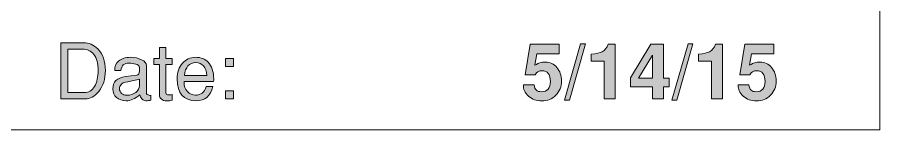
# Model space of a CAD drawing. Header units: inches. Extents: x 2 to 12.3, y -3 to -0.4.
# Drawn here: x 4.152 to 6.014, y -3.013 to -2.77 of the extents above; entities that cross this region are included whole.
import ezdxf

# ---------------------------------------------------------------- set-up
doc = ezdxf.new("R2010")
doc.units = ezdxf.units.IN
doc.header["$MEASUREMENT"] = 0
doc.layers.add('Layer 1', color=7, linetype='Continuous')

# ---------------------------------------------------------------- blocks, each defined once
blk = doc.blocks.new('block 29')
at = {"layer": 'Layer 1', "true_color": 0xed1f24}
h = blk.add_hatch(color=240, dxfattribs=at)
h.dxf.hatch_style = 2
edge = h.paths.add_edge_path()
edge.add_spline(control_points=[(4.3422, -2.8847), (4.3422, -2.9032), (4.3373, -2.9184), (4.3277, -2.9305), (4.319, -2.9412), (4.3094, -2.9465), (4.2988, -2.9465), (4.2988, -2.9465), (4.2458, -2.9465), (4.2458, -2.9465), (4.2458, -2.9465), (4.2458, -2.825), (4.2458, -2.825), (4.2458, -2.825), (4.2952, -2.825), (4.2952, -2.825), (4.3066, -2.825), (4.3168, -2.8295), (4.3257, -2.8384), (4.3367, -2.8494), (4.3422, -2.8648), (4.3422, -2.8847)], knot_values=[0, 0, 0, 0, 1, 1, 1, 2, 2, 2, 3, 3, 3, 4, 4, 4, 5, 5, 5, 6, 6, 6, 7, 7, 7, 7], degree=3, periodic=1)
edge = h.paths.add_edge_path()
edge.add_spline(control_points=[(4.3265, -2.8847), (4.3265, -2.8699), (4.3234, -2.8585), (4.3172, -2.8504), (4.3112, -2.8427), (4.303, -2.8389), (4.2927, -2.8389), (4.2927, -2.8389), (4.2615, -2.8389), (4.2615, -2.8389), (4.2615, -2.8389), (4.2615, -2.9327), (4.2615, -2.9327), (4.2615, -2.9327), (4.2968, -2.9327), (4.2968, -2.9327), (4.3062, -2.9327), (4.3135, -2.9282), (4.3188, -2.9192), (4.324, -2.9105), (4.3265, -2.899), (4.3265, -2.8847)], knot_values=[0, 0, 0, 0, 1, 1, 1, 2, 2, 2, 3, 3, 3, 4, 4, 4, 5, 5, 5, 6, 6, 6, 7, 7, 7, 7], degree=3, periodic=1)
h = blk.add_hatch(color=240, dxfattribs=at)
h.dxf.hatch_style = 2
edge = h.paths.add_edge_path()
edge.add_spline(control_points=[(4.4865, -2.9494), (4.4824, -2.9501), (4.4784, -2.9505), (4.4745, -2.9505), (4.4696, -2.9505), (4.4657, -2.9492), (4.4627, -2.9464), (4.46, -2.9439), (4.4587, -2.9411), (4.4587, -2.9379), (4.4587, -2.9379), (4.4587, -2.8719), (4.4587, -2.8719), (4.4587, -2.8719), (4.4465, -2.8719), (4.4465, -2.8719), (4.4465, -2.8719), (4.4465, -2.859), (4.4465, -2.859), (4.4465, -2.859), (4.4587, -2.859), (4.4587, -2.859), (4.4587, -2.859), (4.4587, -2.8354), (4.4587, -2.8354), (4.4587, -2.8354), (4.4727, -2.8354), (4.4727, -2.8354), (4.4727, -2.8354), (4.4727, -2.859), (4.4727, -2.859), (4.4727, -2.859), (4.4865, -2.859), (4.4865, -2.859), (4.4865, -2.859), (4.4865, -2.8719), (4.4865, -2.8719), (4.4865, -2.8719), (4.4727, -2.8719), (4.4727, -2.8719), (4.4727, -2.8719), (4.4727, -2.9335), (4.4727, -2.9335), (4.4727, -2.9363), (4.4747, -2.9377), (4.4788, -2.9377), (4.4805, -2.9377), (4.4831, -2.9374), (4.4865, -2.9369), (4.4865, -2.9369), (4.4865, -2.9494), (4.4865, -2.9494)], knot_values=[0, 0, 0, 0, 1, 1, 1, 2, 2, 2, 3, 3, 3, 4, 4, 4, 5, 5, 5, 6, 6, 6, 7, 7, 7, 8, 8, 8, 9, 9, 9, 10, 10, 10, 11, 11, 11, 12, 12, 12, 13, 13, 13, 14, 14, 14, 15, 15, 15, 16, 16, 16, 17, 17, 17, 17], degree=3, periodic=1)
h = blk.add_hatch(color=240, dxfattribs=at)
h.dxf.hatch_style = 2
edge = h.paths.add_edge_path()
edge.add_spline(control_points=[(4.4405, -2.9489), (4.4371, -2.9499), (4.4335, -2.9504), (4.4297, -2.9504), (4.4267, -2.9504), (4.4238, -2.949), (4.4211, -2.9463), (4.4184, -2.9436), (4.4168, -2.9407), (4.4165, -2.9377), (4.4064, -2.9462), (4.3966, -2.9504), (4.3872, -2.9504), (4.3784, -2.9504), (4.3714, -2.9481), (4.3662, -2.9435), (4.361, -2.939), (4.3583, -2.9327), (4.3583, -2.9247), (4.3583, -2.9095), (4.3674, -2.9007), (4.3854, -2.8983), (4.3854, -2.8983), (4.41, -2.8949), (4.41, -2.8949), (4.4139, -2.8944), (4.4158, -2.8912), (4.4158, -2.8854), (4.4158, -2.8805), (4.4157, -2.8777), (4.4154, -2.8769), (4.4143, -2.8746), (4.4118, -2.8727), (4.4076, -2.8712), (4.4035, -2.8698), (4.3987, -2.869), (4.3934, -2.869), (4.3879, -2.869), (4.3837, -2.8703), (4.3809, -2.8728), (4.378, -2.8753), (4.3762, -2.8794), (4.3753, -2.8852), (4.3753, -2.8852), (4.3627, -2.8852), (4.3627, -2.8852), (4.3619, -2.8765), (4.3647, -2.8696), (4.371, -2.8644), (4.3773, -2.8592), (4.3856, -2.8565), (4.3957, -2.8565), (4.4055, -2.8565), (4.4137, -2.8583), (4.4205, -2.8617), (4.4273, -2.8652), (4.4307, -2.8693), (4.4307, -2.8742), (4.4307, -2.8742), (4.4307, -2.9334), (4.4307, -2.9334), (4.4307, -2.9346), (4.4313, -2.9357), (4.4324, -2.9367), (4.4336, -2.9377), (4.4349, -2.9383), (4.4363, -2.9385), (4.4375, -2.9387), (4.4388, -2.9387), (4.4405, -2.9385), (4.4405, -2.9385), (4.4405, -2.9489), (4.4405, -2.9489)], knot_values=[0, 0, 0, 0, 1, 1, 1, 2, 2, 2, 3, 3, 3, 4, 4, 4, 5, 5, 5, 6, 6, 6, 7, 7, 7, 8, 8, 8, 9, 9, 9, 10, 10, 10, 11, 11, 11, 12, 12, 12, 13, 13, 13, 14, 14, 14, 15, 15, 15, 16, 16, 16, 17, 17, 17, 18, 18, 18, 19, 19, 19, 20, 20, 20, 21, 21, 21, 22, 22, 22, 23, 23, 23, 24, 24, 24, 24], degree=3, periodic=1)
edge = h.paths.add_edge_path()
edge.add_spline(control_points=[(4.4158, -2.9176), (4.4158, -2.9176), (4.4157, -2.904), (4.4157, -2.904), (4.409, -2.9059), (4.3989, -2.9079), (4.3855, -2.9099), (4.382, -2.9106), (4.379, -2.9123), (4.3765, -2.9151), (4.3739, -2.9179), (4.3727, -2.921), (4.3727, -2.9245), (4.3727, -2.9285), (4.3742, -2.9318), (4.3771, -2.9345), (4.3801, -2.9372), (4.3839, -2.9385), (4.3885, -2.9385), (4.396, -2.9385), (4.4024, -2.9364), (4.4079, -2.9322), (4.4133, -2.9279), (4.416, -2.9231), (4.4158, -2.9176)], knot_values=[0, 0, 0, 0, 1, 1, 1, 2, 2, 2, 3, 3, 3, 4, 4, 4, 5, 5, 5, 6, 6, 6, 7, 7, 7, 8, 8, 8, 8], degree=3, periodic=1)
h = blk.add_hatch(color=240, dxfattribs=at)
h.dxf.hatch_style = 2
edge = h.paths.add_edge_path()
edge.add_spline(control_points=[(4.576, -2.9032), (4.576, -2.9053), (4.576, -2.907), (4.5758, -2.9084), (4.5758, -2.9084), (4.5122, -2.9084), (4.5122, -2.9084), (4.5121, -2.9092), (4.512, -2.9103), (4.512, -2.9117), (4.512, -2.9187), (4.5144, -2.9249), (4.5192, -2.9302), (4.5241, -2.9355), (4.5298, -2.9382), (4.5364, -2.9382), (4.548, -2.9382), (4.5558, -2.9321), (4.5599, -2.9199), (4.5599, -2.9199), (4.5742, -2.9199), (4.5742, -2.9199), (4.5695, -2.9401), (4.5575, -2.9502), (4.538, -2.9502), (4.5108, -2.9502), (4.4972, -2.9344), (4.4972, -2.9029), (4.4972, -2.8893), (4.5009, -2.8782), (4.5083, -2.8695), (4.5158, -2.8609), (4.5253, -2.8565), (4.537, -2.8565), (4.5485, -2.8565), (4.5576, -2.8601), (4.5643, -2.8672), (4.572, -2.8753), (4.5759, -2.8873), (4.576, -2.9032)], knot_values=[0, 0, 0, 0, 1, 1, 1, 2, 2, 2, 3, 3, 3, 4, 4, 4, 5, 5, 5, 6, 6, 6, 7, 7, 7, 8, 8, 8, 9, 9, 9, 10, 10, 10, 11, 11, 11, 12, 12, 12, 13, 13, 13, 13], degree=3, periodic=1)
edge = h.paths.add_edge_path()
edge.add_spline(control_points=[(4.5612, -2.896), (4.5594, -2.8773), (4.5515, -2.8679), (4.5376, -2.8679), (4.5231, -2.8679), (4.5148, -2.8773), (4.5127, -2.896), (4.5127, -2.896), (4.5612, -2.896), (4.5612, -2.896)], knot_values=[0, 0, 0, 0, 1, 1, 1, 2, 2, 2, 3, 3, 3, 3], degree=3, periodic=1)
h = blk.add_hatch(color=240, dxfattribs=at)
h.dxf.hatch_style = 2
h.paths.add_polyline_path([(4.6187, -2.8764), (4.6013, -2.8764), (4.6013, -2.859), (4.6187, -2.859)])
h.paths.add_polyline_path([(4.6187, -2.9465), (4.6013, -2.9465), (4.6013, -2.9292), (4.6187, -2.9292)])
at = {"layer": 'Layer 1', "lineweight": 0}
for points in [[(4.6187, -2.8764), (4.6013, -2.8764), (4.6013, -2.859), (4.6187, -2.859), (4.6187, -2.8764)], [(4.6187, -2.9465), (4.6013, -2.9465), (4.6013, -2.9292), (4.6187, -2.9292), (4.6187, -2.9465)]]:
    blk.add_lwpolyline(points, dxfattribs=at)
for points, knots in [([(4.3422, -2.8847), (4.3422, -2.9032), (4.3373, -2.9184), (4.3277, -2.9305), (4.319, -2.9412), (4.3094, -2.9465), (4.2988, -2.9465), (4.2988, -2.9465), (4.2458, -2.9465), (4.2458, -2.9465), (4.2458, -2.9465), (4.2458, -2.825), (4.2458, -2.825), (4.2458, -2.825), (4.2952, -2.825), (4.2952, -2.825), (4.3066, -2.825), (4.3168, -2.8295), (4.3257, -2.8384), (4.3367, -2.8494), (4.3422, -2.8648), (4.3422, -2.8847)], [0, 0, 0, 0, 1, 1, 1, 2, 2, 2, 3, 3, 3, 4, 4, 4, 5, 5, 5, 6, 6, 6, 7, 7, 7, 7]), ([(4.3265, -2.8847), (4.3265, -2.8699), (4.3234, -2.8585), (4.3172, -2.8504), (4.3112, -2.8427), (4.303, -2.8389), (4.2927, -2.8389), (4.2927, -2.8389), (4.2615, -2.8389), (4.2615, -2.8389), (4.2615, -2.8389), (4.2615, -2.9327), (4.2615, -2.9327), (4.2615, -2.9327), (4.2968, -2.9327), (4.2968, -2.9327), (4.3062, -2.9327), (4.3135, -2.9282), (4.3188, -2.9192), (4.324, -2.9105), (4.3265, -2.899), (4.3265, -2.8847)], [0, 0, 0, 0, 1, 1, 1, 2, 2, 2, 3, 3, 3, 4, 4, 4, 5, 5, 5, 6, 6, 6, 7, 7, 7, 7]), ([(4.4865, -2.9494), (4.4824, -2.9501), (4.4784, -2.9505), (4.4745, -2.9505), (4.4696, -2.9505), (4.4657, -2.9492), (4.4627, -2.9464), (4.46, -2.9439), (4.4587, -2.9411), (4.4587, -2.9379), (4.4587, -2.9379), (4.4587, -2.8719), (4.4587, -2.8719), (4.4587, -2.8719), (4.4465, -2.8719), (4.4465, -2.8719), (4.4465, -2.8719), (4.4465, -2.859), (4.4465, -2.859), (4.4465, -2.859), (4.4587, -2.859), (4.4587, -2.859), (4.4587, -2.859), (4.4587, -2.8354), (4.4587, -2.8354), (4.4587, -2.8354), (4.4727, -2.8354), (4.4727, -2.8354), (4.4727, -2.8354), (4.4727, -2.859), (4.4727, -2.859), (4.4727, -2.859), (4.4865, -2.859), (4.4865, -2.859), (4.4865, -2.859), (4.4865, -2.8719), (4.4865, -2.8719), (4.4865, -2.8719), (4.4727, -2.8719), (4.4727, -2.8719), (4.4727, -2.8719), (4.4727, -2.9335), (4.4727, -2.9335), (4.4727, -2.9363), (4.4747, -2.9377), (4.4788, -2.9377), (4.4805, -2.9377), (4.4831, -2.9374), (4.4865, -2.9369), (4.4865, -2.9369), (4.4865, -2.9494), (4.4865, -2.9494)], [0, 0, 0, 0, 1, 1, 1, 2, 2, 2, 3, 3, 3, 4, 4, 4, 5, 5, 5, 6, 6, 6, 7, 7, 7, 8, 8, 8, 9, 9, 9, 10, 10, 10, 11, 11, 11, 12, 12, 12, 13, 13, 13, 14, 14, 14, 15, 15, 15, 16, 16, 16, 17, 17, 17, 17]), ([(4.4405, -2.9489), (4.4371, -2.9499), (4.4335, -2.9504), (4.4297, -2.9504), (4.4267, -2.9504), (4.4238, -2.949), (4.4211, -2.9463), (4.4184, -2.9436), (4.4168, -2.9407), (4.4165, -2.9377), (4.4064, -2.9462), (4.3966, -2.9504), (4.3872, -2.9504), (4.3784, -2.9504), (4.3714, -2.9481), (4.3662, -2.9435), (4.361, -2.939), (4.3583, -2.9327), (4.3583, -2.9247), (4.3583, -2.9095), (4.3674, -2.9007), (4.3854, -2.8983), (4.3854, -2.8983), (4.41, -2.8949), (4.41, -2.8949), (4.4139, -2.8944), (4.4158, -2.8912), (4.4158, -2.8854), (4.4158, -2.8805), (4.4157, -2.8777), (4.4154, -2.8769), (4.4143, -2.8746), (4.4118, -2.8727), (4.4076, -2.8712), (4.4035, -2.8698), (4.3987, -2.869), (4.3934, -2.869), (4.3879, -2.869), (4.3837, -2.8703), (4.3809, -2.8728), (4.378, -2.8753), (4.3762, -2.8794), (4.3753, -2.8852), (4.3753, -2.8852), (4.3627, -2.8852), (4.3627, -2.8852), (4.3619, -2.8765), (4.3647, -2.8696), (4.371, -2.8644), (4.3773, -2.8592), (4.3856, -2.8565), (4.3957, -2.8565), (4.4055, -2.8565), (4.4137, -2.8583), (4.4205, -2.8617), (4.4273, -2.8652), (4.4307, -2.8693), (4.4307, -2.8742), (4.4307, -2.8742), (4.4307, -2.9334), (4.4307, -2.9334), (4.4307, -2.9346), (4.4313, -2.9357), (4.4324, -2.9367), (4.4336, -2.9377), (4.4349, -2.9383), (4.4363, -2.9385), (4.4375, -2.9387), (4.4388, -2.9387), (4.4405, -2.9385), (4.4405, -2.9385), (4.4405, -2.9489), (4.4405, -2.9489)], [0, 0, 0, 0, 1, 1, 1, 2, 2, 2, 3, 3, 3, 4, 4, 4, 5, 5, 5, 6, 6, 6, 7, 7, 7, 8, 8, 8, 9, 9, 9, 10, 10, 10, 11, 11, 11, 12, 12, 12, 13, 13, 13, 14, 14, 14, 15, 15, 15, 16, 16, 16, 17, 17, 17, 18, 18, 18, 19, 19, 19, 20, 20, 20, 21, 21, 21, 22, 22, 22, 23, 23, 23, 24, 24, 24, 24]), ([(4.576, -2.9032), (4.576, -2.9053), (4.576, -2.907), (4.5758, -2.9084), (4.5758, -2.9084), (4.5122, -2.9084), (4.5122, -2.9084), (4.5121, -2.9092), (4.512, -2.9103), (4.512, -2.9117), (4.512, -2.9187), (4.5144, -2.9249), (4.5192, -2.9302), (4.5241, -2.9355), (4.5298, -2.9382), (4.5364, -2.9382), (4.548, -2.9382), (4.5558, -2.9321), (4.5599, -2.9199), (4.5599, -2.9199), (4.5742, -2.9199), (4.5742, -2.9199), (4.5695, -2.9401), (4.5575, -2.9502), (4.538, -2.9502), (4.5108, -2.9502), (4.4972, -2.9344), (4.4972, -2.9029), (4.4972, -2.8893), (4.5009, -2.8782), (4.5083, -2.8695), (4.5158, -2.8609), (4.5253, -2.8565), (4.537, -2.8565), (4.5485, -2.8565), (4.5576, -2.8601), (4.5643, -2.8672), (4.572, -2.8753), (4.5759, -2.8873), (4.576, -2.9032)], [0, 0, 0, 0, 1, 1, 1, 2, 2, 2, 3, 3, 3, 4, 4, 4, 5, 5, 5, 6, 6, 6, 7, 7, 7, 8, 8, 8, 9, 9, 9, 10, 10, 10, 11, 11, 11, 12, 12, 12, 13, 13, 13, 13]), ([(4.5612, -2.896), (4.5594, -2.8773), (4.5515, -2.8679), (4.5376, -2.8679), (4.5231, -2.8679), (4.5148, -2.8773), (4.5127, -2.896), (4.5127, -2.896), (4.5612, -2.896), (4.5612, -2.896)], [0, 0, 0, 0, 1, 1, 1, 2, 2, 2, 3, 3, 3, 3]), ([(4.4158, -2.9176), (4.4158, -2.9176), (4.4157, -2.904), (4.4157, -2.904), (4.409, -2.9059), (4.3989, -2.9079), (4.3855, -2.9099), (4.382, -2.9106), (4.379, -2.9123), (4.3765, -2.9151), (4.3739, -2.9179), (4.3727, -2.921), (4.3727, -2.9245), (4.3727, -2.9285), (4.3742, -2.9318), (4.3771, -2.9345), (4.3801, -2.9372), (4.3839, -2.9385), (4.3885, -2.9385), (4.396, -2.9385), (4.4024, -2.9364), (4.4079, -2.9322), (4.4133, -2.9279), (4.416, -2.9231), (4.4158, -2.9176)], [0, 0, 0, 0, 1, 1, 1, 2, 2, 2, 3, 3, 3, 4, 4, 4, 5, 5, 5, 6, 6, 6, 7, 7, 7, 8, 8, 8, 8])]:
    blk.add_open_spline(points, degree=3, knots=knots, dxfattribs=at)
blk = doc.blocks.new('block 30')
at = {"layer": 'Layer 1', "true_color": 0xed1f24}
h = blk.add_hatch(color=240, dxfattribs=at)
h.dxf.hatch_style = 2
edge = h.paths.add_edge_path()
edge.add_spline(control_points=[(5.3266, -2.9075), (5.3266, -2.92), (5.3226, -2.9303), (5.3145, -2.9385), (5.3065, -2.9466), (5.2963, -2.9507), (5.2841, -2.9507), (5.273, -2.9507), (5.2634, -2.9473), (5.2554, -2.9404), (5.2474, -2.9335), (5.2439, -2.9254), (5.2449, -2.916), (5.2449, -2.916), (5.2677, -2.916), (5.2677, -2.916), (5.2684, -2.9215), (5.27, -2.9253), (5.2724, -2.9275), (5.2748, -2.9298), (5.2786, -2.9309), (5.2839, -2.9309), (5.2899, -2.9309), (5.2945, -2.9289), (5.2978, -2.925), (5.3011, -2.9211), (5.3028, -2.9158), (5.3028, -2.9089), (5.3028, -2.8932), (5.2967, -2.8854), (5.2845, -2.8854), (5.2777, -2.8854), (5.2728, -2.8883), (5.2697, -2.8942), (5.2697, -2.8942), (5.2483, -2.8942), (5.2483, -2.8942), (5.2483, -2.8942), (5.2589, -2.8284), (5.2589, -2.8284), (5.2589, -2.8284), (5.3218, -2.8284), (5.3218, -2.8284), (5.3218, -2.8284), (5.3218, -2.8492), (5.3218, -2.8492), (5.3218, -2.8492), (5.2735, -2.8492), (5.2735, -2.8492), (5.2735, -2.8492), (5.2693, -2.8736), (5.2693, -2.8736), (5.2737, -2.8709), (5.2773, -2.8691), (5.2802, -2.8682), (5.2832, -2.8673), (5.287, -2.8669), (5.2918, -2.8669), (5.3018, -2.8669), (5.3101, -2.8708), (5.3167, -2.8785), (5.3233, -2.8863), (5.3266, -2.896), (5.3266, -2.9075)], knot_values=[0, 0, 0, 0, 1, 1, 1, 2, 2, 2, 3, 3, 3, 4, 4, 4, 5, 5, 5, 6, 6, 6, 7, 7, 7, 8, 8, 8, 9, 9, 9, 10, 10, 10, 11, 11, 11, 12, 12, 12, 13, 13, 13, 14, 14, 14, 15, 15, 15, 16, 16, 16, 17, 17, 17, 18, 18, 18, 19, 19, 19, 20, 20, 20, 21, 21, 21, 21], degree=3, periodic=1)
h = blk.add_hatch(color=240, dxfattribs=at)
h.dxf.hatch_style = 2
h.paths.add_polyline_path([(5.3786, -2.8274), (5.3436, -2.9489), (5.333, -2.9489), (5.368, -2.8274)])
h = blk.add_hatch(color=240, dxfattribs=at)
h.dxf.hatch_style = 2
edge = h.paths.add_edge_path()
edge.add_spline(control_points=[(5.4423, -2.9465), (5.4423, -2.9465), (5.4189, -2.9465), (5.4189, -2.9465), (5.4189, -2.9465), (5.4189, -2.8649), (5.4189, -2.8649), (5.4189, -2.8649), (5.3906, -2.8649), (5.3906, -2.8649), (5.3906, -2.8649), (5.3906, -2.8497), (5.3906, -2.8497), (5.4018, -2.8486), (5.4098, -2.8468), (5.4146, -2.8444), (5.4202, -2.8414), (5.4244, -2.836), (5.4274, -2.8284), (5.4274, -2.8284), (5.4423, -2.8284), (5.4423, -2.8284), (5.4423, -2.8284), (5.4423, -2.9465), (5.4423, -2.9465)], knot_values=[0, 0, 0, 0, 1, 1, 1, 2, 2, 2, 3, 3, 3, 4, 4, 4, 5, 5, 5, 6, 6, 6, 7, 7, 7, 8, 8, 8, 8], degree=3, periodic=1)
h = blk.add_hatch(color=240, dxfattribs=at)
h.dxf.hatch_style = 2
h.paths.add_polyline_path([(5.5589, -2.9205), (5.5466, -2.9205), (5.5466, -2.9465), (5.5233, -2.9465), (5.5233, -2.9205), (5.4759, -2.9205), (5.4759, -2.9007), (5.5194, -2.8284), (5.5466, -2.8284), (5.5466, -2.9012), (5.5589, -2.9012)])
h.paths.add_polyline_path([(5.5233, -2.9012), (5.5233, -2.8517), (5.4926, -2.9012)])
h = blk.add_hatch(color=240, dxfattribs=at)
h.dxf.hatch_style = 2
h.paths.add_polyline_path([(5.6103, -2.8274), (5.5753, -2.9489), (5.5647, -2.9489), (5.5997, -2.8274)])
h = blk.add_hatch(color=240, dxfattribs=at)
h.dxf.hatch_style = 2
edge = h.paths.add_edge_path()
edge.add_spline(control_points=[(5.6739, -2.9465), (5.6739, -2.9465), (5.6506, -2.9465), (5.6506, -2.9465), (5.6506, -2.9465), (5.6506, -2.8649), (5.6506, -2.8649), (5.6506, -2.8649), (5.6223, -2.8649), (5.6223, -2.8649), (5.6223, -2.8649), (5.6223, -2.8497), (5.6223, -2.8497), (5.6335, -2.8486), (5.6415, -2.8468), (5.6463, -2.8444), (5.6518, -2.8414), (5.6561, -2.836), (5.6591, -2.8284), (5.6591, -2.8284), (5.6739, -2.8284), (5.6739, -2.8284), (5.6739, -2.8284), (5.6739, -2.9465), (5.6739, -2.9465)], knot_values=[0, 0, 0, 0, 1, 1, 1, 2, 2, 2, 3, 3, 3, 4, 4, 4, 5, 5, 5, 6, 6, 6, 7, 7, 7, 8, 8, 8, 8], degree=3, periodic=1)
h = blk.add_hatch(color=240, dxfattribs=at)
h.dxf.hatch_style = 2
edge = h.paths.add_edge_path()
edge.add_spline(control_points=[(5.7899, -2.9075), (5.7899, -2.92), (5.7859, -2.9303), (5.7778, -2.9385), (5.7698, -2.9466), (5.7597, -2.9507), (5.7474, -2.9507), (5.7363, -2.9507), (5.7268, -2.9473), (5.7188, -2.9404), (5.7108, -2.9335), (5.7073, -2.9254), (5.7083, -2.916), (5.7083, -2.916), (5.731, -2.916), (5.731, -2.916), (5.7318, -2.9215), (5.7334, -2.9253), (5.7358, -2.9275), (5.7382, -2.9298), (5.742, -2.9309), (5.7472, -2.9309), (5.7532, -2.9309), (5.7579, -2.9289), (5.7612, -2.925), (5.7645, -2.9211), (5.7661, -2.9158), (5.7661, -2.9089), (5.7661, -2.8932), (5.76, -2.8854), (5.7479, -2.8854), (5.7411, -2.8854), (5.7361, -2.8883), (5.733, -2.8942), (5.733, -2.8942), (5.7116, -2.8942), (5.7116, -2.8942), (5.7116, -2.8942), (5.7223, -2.8284), (5.7223, -2.8284), (5.7223, -2.8284), (5.7851, -2.8284), (5.7851, -2.8284), (5.7851, -2.8284), (5.7851, -2.8492), (5.7851, -2.8492), (5.7851, -2.8492), (5.7368, -2.8492), (5.7368, -2.8492), (5.7368, -2.8492), (5.7327, -2.8736), (5.7327, -2.8736), (5.737, -2.8709), (5.7406, -2.8691), (5.7436, -2.8682), (5.7465, -2.8673), (5.7504, -2.8669), (5.7551, -2.8669), (5.7651, -2.8669), (5.7734, -2.8708), (5.78, -2.8785), (5.7866, -2.8863), (5.7899, -2.896), (5.7899, -2.9075)], knot_values=[0, 0, 0, 0, 1, 1, 1, 2, 2, 2, 3, 3, 3, 4, 4, 4, 5, 5, 5, 6, 6, 6, 7, 7, 7, 8, 8, 8, 9, 9, 9, 10, 10, 10, 11, 11, 11, 12, 12, 12, 13, 13, 13, 14, 14, 14, 15, 15, 15, 16, 16, 16, 17, 17, 17, 18, 18, 18, 19, 19, 19, 20, 20, 20, 21, 21, 21, 21], degree=3, periodic=1)
at = {"layer": 'Layer 1', "lineweight": 0}
for points in [[(5.3786, -2.8274), (5.3436, -2.9489), (5.333, -2.9489), (5.368, -2.8274), (5.3786, -2.8274)], [(5.5589, -2.9205), (5.5466, -2.9205), (5.5466, -2.9465), (5.5233, -2.9465), (5.5233, -2.9205), (5.4759, -2.9205), (5.4759, -2.9007), (5.5194, -2.8284), (5.5466, -2.8284), (5.5466, -2.9012), (5.5589, -2.9012), (5.5589, -2.9205)], [(5.6103, -2.8274), (5.5753, -2.9489), (5.5647, -2.9489), (5.5997, -2.8274), (5.6103, -2.8274)], [(5.5233, -2.9012), (5.5233, -2.8517), (5.4926, -2.9012), (5.5233, -2.9012)]]:
    blk.add_lwpolyline(points, dxfattribs=at)
for points, knots in [([(5.3266, -2.9075), (5.3266, -2.92), (5.3226, -2.9303), (5.3145, -2.9385), (5.3065, -2.9466), (5.2963, -2.9507), (5.2841, -2.9507), (5.273, -2.9507), (5.2634, -2.9473), (5.2554, -2.9404), (5.2474, -2.9335), (5.2439, -2.9254), (5.2449, -2.916), (5.2449, -2.916), (5.2677, -2.916), (5.2677, -2.916), (5.2684, -2.9215), (5.27, -2.9253), (5.2724, -2.9275), (5.2748, -2.9298), (5.2786, -2.9309), (5.2839, -2.9309), (5.2899, -2.9309), (5.2945, -2.9289), (5.2978, -2.925), (5.3011, -2.9211), (5.3028, -2.9158), (5.3028, -2.9089), (5.3028, -2.8932), (5.2967, -2.8854), (5.2845, -2.8854), (5.2777, -2.8854), (5.2728, -2.8883), (5.2697, -2.8942), (5.2697, -2.8942), (5.2483, -2.8942), (5.2483, -2.8942), (5.2483, -2.8942), (5.2589, -2.8284), (5.2589, -2.8284), (5.2589, -2.8284), (5.3218, -2.8284), (5.3218, -2.8284), (5.3218, -2.8284), (5.3218, -2.8492), (5.3218, -2.8492), (5.3218, -2.8492), (5.2735, -2.8492), (5.2735, -2.8492), (5.2735, -2.8492), (5.2693, -2.8736), (5.2693, -2.8736), (5.2737, -2.8709), (5.2773, -2.8691), (5.2802, -2.8682), (5.2832, -2.8673), (5.287, -2.8669), (5.2918, -2.8669), (5.3018, -2.8669), (5.3101, -2.8708), (5.3167, -2.8785), (5.3233, -2.8863), (5.3266, -2.896), (5.3266, -2.9075)], [0, 0, 0, 0, 1, 1, 1, 2, 2, 2, 3, 3, 3, 4, 4, 4, 5, 5, 5, 6, 6, 6, 7, 7, 7, 8, 8, 8, 9, 9, 9, 10, 10, 10, 11, 11, 11, 12, 12, 12, 13, 13, 13, 14, 14, 14, 15, 15, 15, 16, 16, 16, 17, 17, 17, 18, 18, 18, 19, 19, 19, 20, 20, 20, 21, 21, 21, 21]), ([(5.4423, -2.9465), (5.4423, -2.9465), (5.4189, -2.9465), (5.4189, -2.9465), (5.4189, -2.9465), (5.4189, -2.8649), (5.4189, -2.8649), (5.4189, -2.8649), (5.3906, -2.8649), (5.3906, -2.8649), (5.3906, -2.8649), (5.3906, -2.8497), (5.3906, -2.8497), (5.4018, -2.8486), (5.4098, -2.8468), (5.4146, -2.8444), (5.4202, -2.8414), (5.4244, -2.836), (5.4274, -2.8284), (5.4274, -2.8284), (5.4423, -2.8284), (5.4423, -2.8284), (5.4423, -2.8284), (5.4423, -2.9465), (5.4423, -2.9465)], [0, 0, 0, 0, 1, 1, 1, 2, 2, 2, 3, 3, 3, 4, 4, 4, 5, 5, 5, 6, 6, 6, 7, 7, 7, 8, 8, 8, 8]), ([(5.6739, -2.9465), (5.6739, -2.9465), (5.6506, -2.9465), (5.6506, -2.9465), (5.6506, -2.9465), (5.6506, -2.8649), (5.6506, -2.8649), (5.6506, -2.8649), (5.6223, -2.8649), (5.6223, -2.8649), (5.6223, -2.8649), (5.6223, -2.8497), (5.6223, -2.8497), (5.6335, -2.8486), (5.6415, -2.8468), (5.6463, -2.8444), (5.6518, -2.8414), (5.6561, -2.836), (5.6591, -2.8284), (5.6591, -2.8284), (5.6739, -2.8284), (5.6739, -2.8284), (5.6739, -2.8284), (5.6739, -2.9465), (5.6739, -2.9465)], [0, 0, 0, 0, 1, 1, 1, 2, 2, 2, 3, 3, 3, 4, 4, 4, 5, 5, 5, 6, 6, 6, 7, 7, 7, 8, 8, 8, 8]), ([(5.7899, -2.9075), (5.7899, -2.92), (5.7859, -2.9303), (5.7778, -2.9385), (5.7698, -2.9466), (5.7597, -2.9507), (5.7474, -2.9507), (5.7363, -2.9507), (5.7268, -2.9473), (5.7188, -2.9404), (5.7108, -2.9335), (5.7073, -2.9254), (5.7083, -2.916), (5.7083, -2.916), (5.731, -2.916), (5.731, -2.916), (5.7318, -2.9215), (5.7334, -2.9253), (5.7358, -2.9275), (5.7382, -2.9298), (5.742, -2.9309), (5.7472, -2.9309), (5.7532, -2.9309), (5.7579, -2.9289), (5.7612, -2.925), (5.7645, -2.9211), (5.7661, -2.9158), (5.7661, -2.9089), (5.7661, -2.8932), (5.76, -2.8854), (5.7479, -2.8854), (5.7411, -2.8854), (5.7361, -2.8883), (5.733, -2.8942), (5.733, -2.8942), (5.7116, -2.8942), (5.7116, -2.8942), (5.7116, -2.8942), (5.7223, -2.8284), (5.7223, -2.8284), (5.7223, -2.8284), (5.7851, -2.8284), (5.7851, -2.8284), (5.7851, -2.8284), (5.7851, -2.8492), (5.7851, -2.8492), (5.7851, -2.8492), (5.7368, -2.8492), (5.7368, -2.8492), (5.7368, -2.8492), (5.7327, -2.8736), (5.7327, -2.8736), (5.737, -2.8709), (5.7406, -2.8691), (5.7436, -2.8682), (5.7465, -2.8673), (5.7504, -2.8669), (5.7551, -2.8669), (5.7651, -2.8669), (5.7734, -2.8708), (5.78, -2.8785), (5.7866, -2.8863), (5.7899, -2.896), (5.7899, -2.9075)], [0, 0, 0, 0, 1, 1, 1, 2, 2, 2, 3, 3, 3, 4, 4, 4, 5, 5, 5, 6, 6, 6, 7, 7, 7, 8, 8, 8, 9, 9, 9, 10, 10, 10, 11, 11, 11, 12, 12, 12, 13, 13, 13, 14, 14, 14, 15, 15, 15, 16, 16, 16, 17, 17, 17, 18, 18, 18, 19, 19, 19, 20, 20, 20, 21, 21, 21, 21])]:
    blk.add_open_spline(points, degree=3, knots=knots, dxfattribs=at)
blk = doc.blocks.new('block 28')
at = {"layer": 'Layer 1'}
for name in ['block 29', 'block 30']:
    blk.add_blockref(name, (0, 0), dxfattribs=at)
blk = doc.blocks.new('block 5')
at = {"layer": 'Layer 1'}
blk.add_blockref('block 28', (0, 0), dxfattribs=at)

msp = doc.modelspace()

# ---------------------------------------------------------------- linework, layer by layer
at = {"layer": 'Layer 1', "color": 7, "lineweight": 5, "true_color": 0xffffff}
msp.add_lwpolyline([(4.112, -2.6518), (4.112, -3.013), (6.0136, -3.013), (6.0136, -1.7001), (4.112, -1.7001), (4.112, -2.0613), (3.9151, -2.0613), (3.9151, -1.7001), (2.0136, -1.7001), (2.0136, -3.013), (3.9151, -3.013), (3.9151, -2.6518)], dxfattribs=at)

# ---------------------------------------------------------------- block references
at = {"layer": 'Layer 1'}
msp.add_blockref('block 5', (0, 0), dxfattribs=at)

doc.saveas('drawing.dxf')
